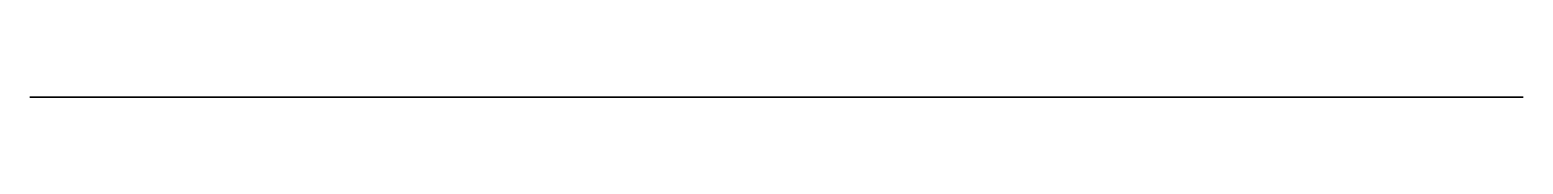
# Model space of a CAD drawing. Header units: centimetres. Extents: x -7 to 10.5, y 0 to 0.
import ezdxf

# ---------------------------------------------------------------- set-up
doc = ezdxf.new("R2010")
doc.units = ezdxf.units.CM
doc.header["$MEASUREMENT"] = 0
doc.layers.add('c0ntainer_BOTTOM v1_Sketch1', color=7, linetype='Continuous')

msp = doc.modelspace()

# ---------------------------------------------------------------- linework, layer by layer
at = {"layer": 'c0ntainer_BOTTOM v1_Sketch1'}
for p, q in [((-7, 0, 4), (10.5, 0, 4)), ((10.5, 0, 3.6), (-7, 0, 3.6)), ((-7, 0, 3.6), (-7, 0, 4)), ((10.5, 0, 4), (10.5, 0, 3.6))]:
    msp.add_line(p, q, dxfattribs=at)
msp.add_point((0, 0), dxfattribs=at)

doc.saveas('drawing.dxf')
